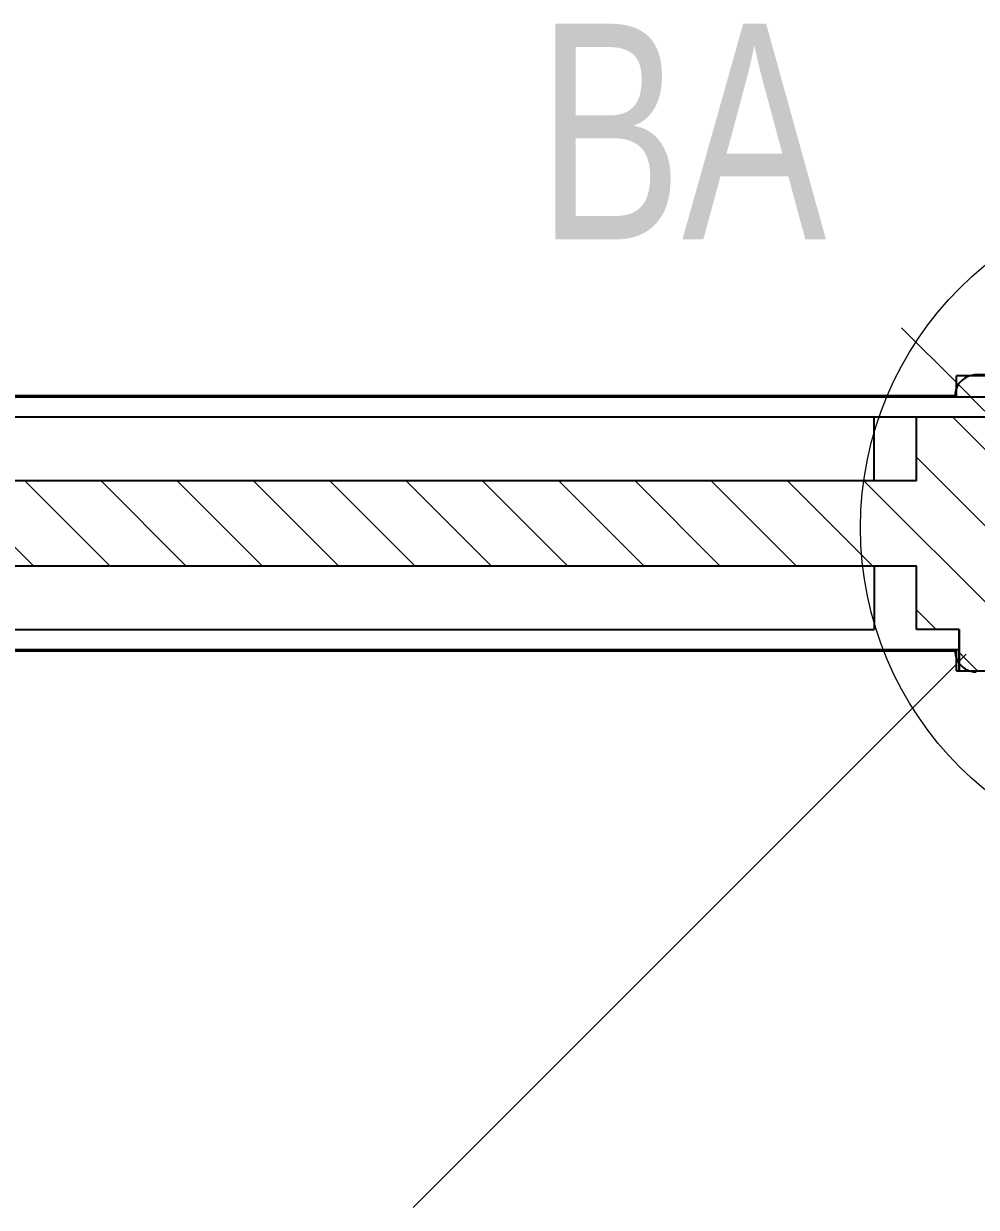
# Model space of a CAD drawing. Header units: millimetres. Extents: x 2 to 1187, y 2 to 839.
# Drawn here: x 234.9 to 291, y 415.4 to 485 of the extents above; entities that cross this region are included whole.
import ezdxf

# ---------------------------------------------------------------- set-up
doc = ezdxf.new("R2010")
doc.units = ezdxf.units.MM
doc.styles.add('SLDTEXTSTYLE2', font='TXT', dxfattribs={"width": 0.75})

# ---------------------------------------------------------------- blocks, each defined once
blk = doc.blocks.new('SW_HATCH_1')
at = {"color": 0, "linetype": 'Continuous', "lineweight": 18}
for p, q in [((122.619, -15.72), (119.397, -12.498)), ((124.301, -17.402), (122.739, -15.84)), ((69.598, -16.58), (69.523, -16.505)), ((71.843, -16.58), (71.768, -16.505)), ((74.088, -16.58), (74.013, -16.505)), ((76.333, -16.58), (76.258, -16.505)), ((78.578, -16.58), (78.503, -16.505)), ((80.823, -16.58), (80.748, -16.505)), ((83.068, -16.58), (82.993, -16.505)), ((85.313, -16.58), (85.238, -16.505)), ((87.558, -16.58), (87.483, -16.505)), ((89.803, -16.58), (89.728, -16.505)), ((92.048, -16.58), (91.973, -16.505)), ((94.293, -16.58), (94.218, -16.505)), ((96.538, -16.58), (96.463, -16.505)), ((98.783, -16.58), (98.708, -16.505)), ((101.028, -16.58), (100.953, -16.505)), ((103.273, -16.58), (103.198, -16.505)), ((105.519, -16.58), (105.444, -16.505)), ((107.764, -16.58), (107.689, -16.505)), ((110.009, -16.58), (109.934, -16.505)), ((112.254, -16.58), (112.179, -16.505)), ((114.499, -16.58), (114.424, -16.505)), ((116.744, -16.58), (116.669, -16.505)), ((118.989, -16.58), (118.914, -16.505)), ((121.234, -16.58), (121.159, -16.505)), ((127.01, -22.357), (122.409, -17.755)), ((131.049, -30.885), (120.271, -20.108)), ((68.297, -26.505), (63.297, -21.505)), ((72.787, -26.505), (67.787, -21.505)), ((77.277, -26.505), (72.277, -21.505)), ((81.768, -26.505), (76.768, -21.505)), ((86.258, -26.505), (81.258, -21.505)), ((90.748, -26.505), (85.748, -21.505)), ((95.238, -26.505), (90.238, -21.505)), ((99.728, -26.505), (94.728, -21.505)), ((104.218, -26.505), (99.218, -21.505)), ((108.708, -26.505), (103.708, -21.505)), ((113.198, -26.505), (108.198, -21.505)), ((117.689, -26.505), (112.689, -21.505)), ((128.354, -32.68), (117.179, -21.505)), ((121.439, -30.255), (120.271, -29.088)), ((69.523, -31.505), (69.598, -31.43)), ((71.768, -31.505), (71.843, -31.43)), ((74.013, -31.505), (74.088, -31.43)), ((76.258, -31.505), (76.333, -31.43)), ((78.503, -31.505), (78.578, -31.43)), ((80.748, -31.505), (80.823, -31.43)), ((82.993, -31.505), (83.068, -31.43)), ((85.238, -31.505), (85.313, -31.43)), ((87.483, -31.505), (87.558, -31.43)), ((89.728, -31.505), (89.803, -31.43)), ((91.973, -31.505), (92.048, -31.43)), ((94.218, -31.505), (94.293, -31.43)), ((96.463, -31.505), (96.538, -31.43)), ((98.708, -31.505), (98.783, -31.43)), ((100.953, -31.505), (101.028, -31.43)), ((103.198, -31.505), (103.273, -31.43)), ((105.444, -31.505), (105.519, -31.43)), ((107.689, -31.505), (107.764, -31.43)), ((109.934, -31.505), (110.009, -31.43)), ((112.179, -31.505), (112.254, -31.43)), ((114.424, -31.505), (114.499, -31.43)), ((116.669, -31.505), (116.744, -31.43)), ((118.914, -31.505), (118.989, -31.43)), ((121.159, -31.505), (121.234, -31.43)), ((122.75, -32.16), (123.204, -31.705)), ((123.864, -32.68), (122.794, -31.611)), ((90.641, -64.269), (122.619, -32.29))]:
    blk.add_line(p, q, dxfattribs=at)

msp = doc.modelspace()

# ---------------------------------------------------------------- linework, layer by layer
at = {"color": 7, "linetype": 'Continuous', "lineweight": 25}
for p, q in [((289.8013, 463.0516), (289.8013, 464.3016)), ((292.456, 464.3016), (289.8013, 464.3016)), ((292.448, 464.3766), (290.9766, 464.3766)), ((289.8013, 463.0516), (194.6448, 463.0516)), ((289.7262, 463.1266), (194.7198, 463.1266)), ((292.3599, 463.0516), (289.8013, 463.0516)), ((284.9729, 461.8766), (198.2229, 461.8766)), ((284.9729, 458.1266), (284.9729, 461.8766)), ((287.4535, 461.8766), (284.9729, 461.8766)), ((287.4535, 458.1266), (287.4535, 461.8766)), ((298.4815, 461.8766), (287.4535, 461.8766)), ((287.4535, 458.1266), (195.7423, 458.1266)), ((195.7423, 453.1266), (287.4535, 453.1266)), ((284.9729, 453.1266), (284.9729, 449.3766)), ((287.4535, 449.3766), (287.4535, 453.1266)), ((198.2229, 449.3766), (284.9729, 449.3766)), ((289.9763, 449.3766), (287.4535, 449.3766)), ((289.9729, 449.3766), (289.9729, 446.9516)), ((289.9763, 446.9516), (289.9763, 449.3766)), ((194.6448, 448.2016), (289.8013, 448.2016)), ((194.7198, 448.1266), (289.7262, 448.1266)), ((289.8013, 446.9516), (289.8013, 448.2016)), ((289.8013, 448.2016), (289.9729, 448.2016)), ((289.8013, 446.9516), (292.456, 446.9516)), ((289.9763, 446.9516), (292.6267, 446.9516))]:
    msp.add_line(p, q, dxfattribs=at)
at = {"color": 7, "linetype": 'Continuous', "lineweight": 25, "flags": 128}
msp.add_lwpolyline([(290.5464, 446.9516), (290.729, 446.9006), (290.9729, 446.8766)], dxfattribs=at)
at = {"color": 7, "linetype": 'Continuous', "lineweight": 18}
msp.add_circle((304.0979, 455.3766), 19.9348, dxfattribs=at)
at = {"color": 7, "linetype": 'Continuous', "lineweight": 25}
for points, knots in [([(290.9766, 464.3766), (290.8455, 464.3645), (290.5738, 464.3395), (290.2033, 464.1376), (289.9478, 463.8649), (289.7786, 463.5362), (289.728, 463.2942), (289.7264, 463.1405), (289.7262, 463.1266)], [0, 0, 0, 0, 0.2003077, 0.4150355, 0.6297238, 0.7641041, 0.9786751, 1, 1, 1, 1]), ([(289.7262, 448.1266), (289.7294, 448.0598), (289.7367, 447.9054), (289.8172, 447.6197), (290.0083, 447.2976), (290.3373, 447.0257), (290.6798, 446.8933), (290.8982, 446.881), (290.9766, 446.8766)], [0, 0, 0, 0, 0.1022691, 0.2364314, 0.450932, 0.6654313, 0.8799669, 1, 1, 1, 1])]:
    msp.add_open_spline(points, degree=3, knots=knots, dxfattribs=at)

# ---------------------------------------------------------------- block references
at = {"color": 7, "linetype": 'Continuous', "lineweight": 18}
msp.add_blockref('SW_HATCH_1', (167.1822, 479.6319), dxfattribs=at)

# ---------------------------------------------------------------- texts
at = {"color": 7, "linetype": 'Continuous', "lineweight": 18, "insert": (265.1594, 485.0417), "char_height": 12.7, "attachment_point": 1, "style": 'SLDTEXTSTYLE2'}
msp.add_mtext('BA', dxfattribs=at)

doc.saveas('drawing.dxf')
